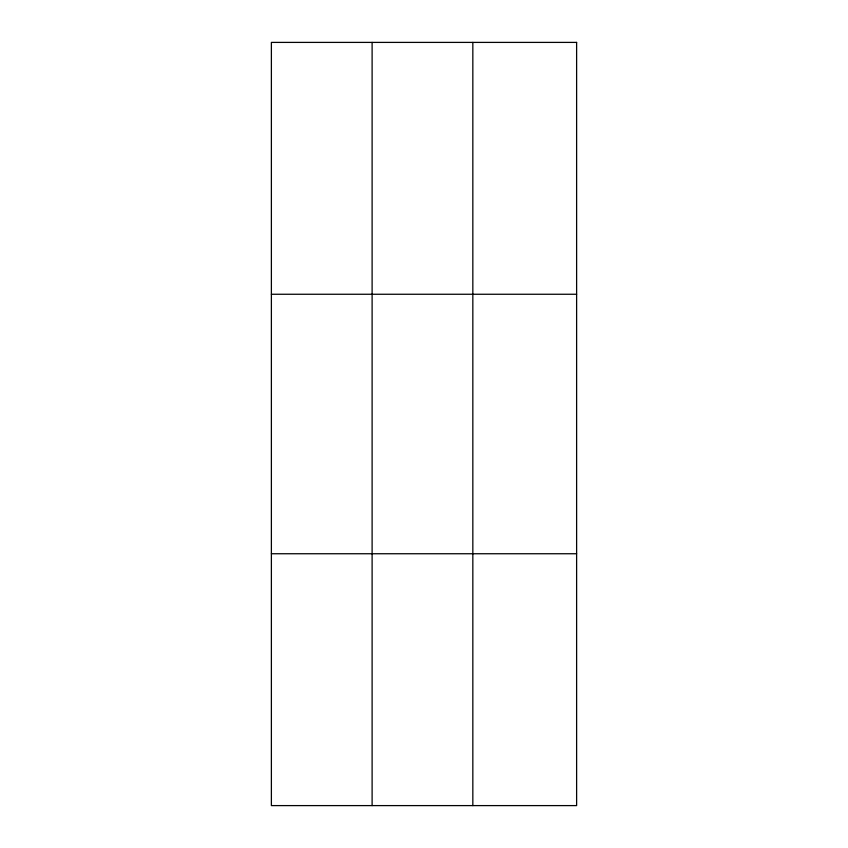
<?xml version="1.0" encoding="UTF-8"?>
<svg xmlns="http://www.w3.org/2000/svg" width="848" height="848" viewBox="0 0 848 848"><rect width="100%" height="100%" fill="white"/><g stroke="black" fill="none" stroke-linecap="round" stroke-linejoin="round"><path stroke-width="1.27" d="M372.113 42.4L372.113 805.6M472.834 42.4L472.834 805.6M271.381 294.256L576.619 294.256M271.381 553.744L576.619 553.744M576.619 42.4L576.619 805.6L271.381 805.6L271.381 42.4L576.619 42.4"/></g></svg>
